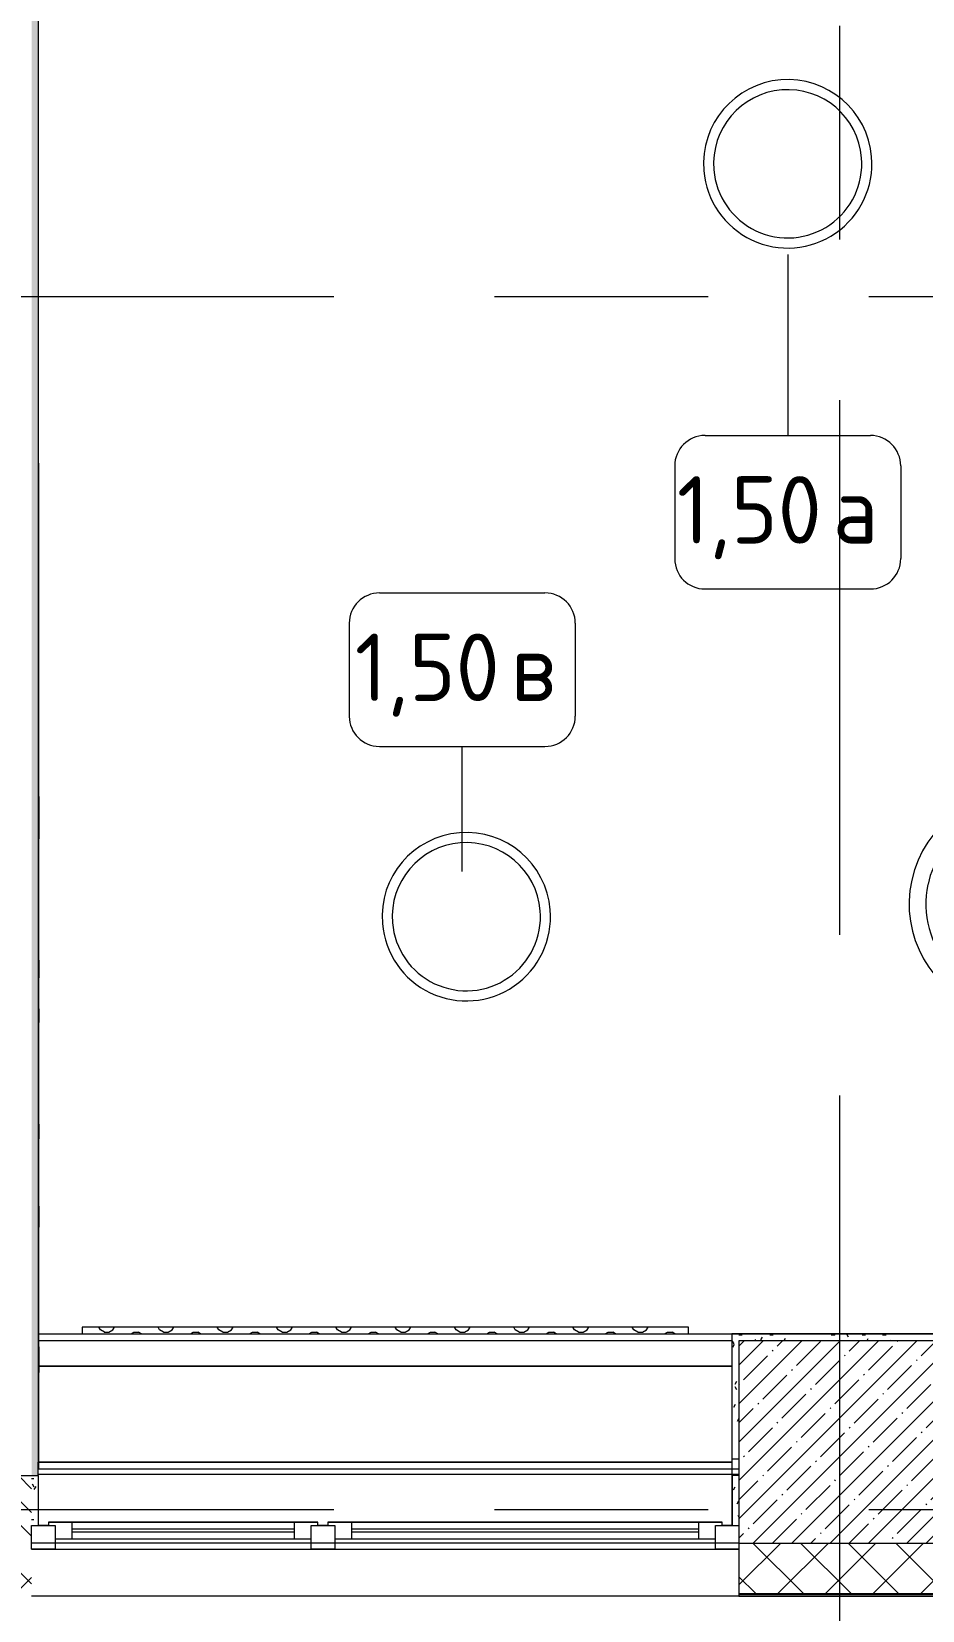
# Model space of a CAD drawing. Header units: millimetres. Extents: x -2766 to 205613, y -8553 to 29000.
# Drawn here: x 30910 to 33555, y -300 to 4386 of the extents above; entities that cross this region are included whole.
import ezdxf

# ---------------------------------------------------------------- set-up
doc = ezdxf.new("R2010")
doc.units = ezdxf.units.MM
doc.linetypes.add('Осевая', pattern=[3175, 635, -476.25, 1587.5, -476.25])
for name, color, linetype, lineweight in [('A-GLAZ', 7, 'Continuous', 9), ('A-GLAZ-1', 7, 'Continuous', 13), ('A-WALL', 7, 'Continuous', 9), ('I-FURN-IDEN', 7, 'Continuous', 9), ('I-WALL', 7, 'Continuous', 9), ('S-COLS', 7, 'Continuous', 9), ('Знаки', 7, 'Continuous', 9), ('Оси', 7, 'Continuous', 9), ('Оси-2', 7, 'Осевая', 9)]:
    doc.layers.add(name, color=color, linetype=linetype, lineweight=lineweight)
for name, color, linetype, lineweight, true_color in [('A-WALL-1', 9, 'Continuous', 9, 0x808080), ('A-WALL-FNSH-1', 9, 'Continuous', 9, 0x808080), ('I-FURN-1', 9, 'Continuous', 9, 0x808080)]:
    doc.layers.add(name, color=color, linetype=linetype, lineweight=lineweight, true_color=true_color)
doc.styles.add('GOST Common', font='GOST_Common.ttf', dxfattribs={"height": 200})
pattern_1 = [(0, (0, 0), (121.92, 30.48), [10.058, -81.382, 10.058, -81.382, -487.68]), (0, (0, 0), (121.92, 30.48), [-182.88, 10.058, -172.822, 10.058, -81.382, -213.36]), (0, (0, 0), (121.92, 30.48), [-457.2, 10.058, -50.902, 10.058, -142.342]), (120, (45.72, 15.24), (-87.356454, 90.345817), [10.058, -81.382, 10.058, -81.382, -487.68]), (120, (45.72, 15.24), (-87.356454, 90.345817), [-182.88, 10.058, -172.822, 10.058, -81.382, -213.36]), (120, (45.72, 15.24), (-87.356454, 90.345817), [-457.2, 10.058, -50.902, 10.058, -142.342]), (240, (60.96, 76.2), (-34.563546, -120.825817), [10.058, -81.382, 10.058, -81.382, -487.68]), (240, (60.96, 76.2), (-34.563546, -120.825817), [-182.88, 10.058, -172.822, 10.058, -81.382, -213.36]), (240, (60.96, 76.2), (-34.563546, -120.825817), [-457.2, 10.058, -50.902, 10.058, -142.342])]

# ---------------------------------------------------------------- blocks, each defined once
blk = doc.blocks.new('BSC_Колонна _Прямоугольная - 600х600-V18-План расстановки мебели и оборудования 2 этажа в осях 1-12')
at = {"layer": 'S-COLS'}
h = blk.add_hatch(dxfattribs=at)
h.set_pattern_fill('FP_30', color=256, style=0, pattern_type=2)
h.set_pattern_definition([(45, (-33310, -200), (-57.02463, 57.02463), []), (45, (-33252.975, -200), (-57.02463, 57.02463), [100.806, -20.161, 3.353, -16.808])])
h.paths.add_polyline_path([(-300, -300), (300, -300), (300, 300), (-300, 300), (-300, -8.4)])
for p, q in [((300, 300), (-300, 300)), ((-300, 300), (-300, -300)), ((300, -300), (300, 300)), ((-300, -300), (300, -300))]:
    blk.add_line(p, q, dxfattribs=at)
blk = doc.blocks.new('120_Окно_СКБ_2Ст - 120_Окно_СКБ_2Ст 2100х2400 _мал створка справа_-22446225-План расстановки мебели и оборудования 2 этажа в осях 1-12')
at = {"layer": 'A-GLAZ'}
for p, q in [((1050, -57), (-1050, -57)), ((-1030, -127), (-1000, -127)), ((-930, -107), (100, -107)), ((100, -117), (-930, -117)), ((170, -127), (200, -127)), ((270, -107), (930, -107)), ((930, -117), (270, -117)), ((1000, -127), (1030, -127))]:
    blk.add_line(p, q, dxfattribs=at)
at = {"layer": 'A-GLAZ-1'}
for p, q in [((-1050, -127), (-1050, -57)), ((-1050, -57), (-980, -57)), ((-980, -57), (-980, -127)), ((150, -87), (-980, -87)), ((-980, -87), (-980, -127)), ((-930, -137), (-930, -87)), ((100, -137), (100, -87)), ((150, -127), (150, -57)), ((150, -57), (220, -57)), ((150, -127), (150, -87)), ((220, -57), (220, -127)), ((980, -87), (220, -87)), ((220, -87), (220, -127)), ((270, -137), (270, -87)), ((930, -137), (930, -87)), ((980, -127), (980, -57)), ((980, -57), (1050, -57)), ((980, -127), (980, -87)), ((1050, -57), (1050, -127)), ((-980, -127), (-1050, -127)), ((-980, -127), (-1000, -127)), ((-1000, -127), (-1000, -137)), ((-1000, -137), (170, -137)), ((170, -137), (-1000, -137)), ((220, -127), (150, -127)), ((170, -127), (150, -127)), ((170, -137), (170, -127)), ((220, -127), (200, -127)), ((200, -127), (200, -137)), ((200, -137), (1000, -137)), ((1000, -137), (200, -137)), ((1050, -127), (980, -127)), ((1000, -127), (980, -127)), ((1000, -137), (1000, -127))]:
    blk.add_line(p, q, dxfattribs=at)
blk = doc.blocks.new('рекреация сидение - рекреация сидение-V137-План расстановки мебели и оборудования 2 этажа в осях 1-12')
at = {"layer": 'I-FURN-1'}
for p, q in [((560.8, -2.5), (554, -1.8)), ((554, -1.8), (560.8, -2.5)), ((560.3, -52.6), (553.5, -52)), ((553.5, -52), (560.3, -52.6))]:
    blk.add_line(p, q, dxfattribs=at)
for centre, radius, start, end in [((0.7, 671), 329.5, 321.2372, 216.9145), ((0.7, 671), 329.5, 321.2372, 216.9145), ((0.7, 671), 279.5, 33.8966, 217.3238), ((0.7, 671), 279.5, 33.8966, 217.3238), ((0.7, 671), 279.5, 320.5257, 33.7656), ((0.7, 671), 279.5, 320.5257, 33.7656), ((-526.9, 308.3), 311.3, 261.8348, 31.9527), ((-526.9, 308.3), 311.3, 261.8348, 31.9527), ((-526.9, 308.3), 361.3, 340.5037, 32.3231), ((-526.9, 308.3), 361.3, 340.5037, 32.3231), ((526.9, 308.3), 361.3, 149.2069, 222.0342), ((526.9, 308.3), 361.3, 149.2069, 222.0342), ((526.9, 308.3), 311.3, 149.8507, 274.9919), ((526.9, 308.3), 311.3, 149.8507, 274.9919), ((-526.9, 308.3), 361.3, 262.2586, 340.3787), ((-526.9, 308.3), 361.3, 262.2586, 340.3787), ((526.9, 308.3), 361.3, 222.1386, 274.2328), ((526.9, 308.3), 361.3, 222.1386, 274.2328), ((-585.4, -329), 329.5, 87.5108, 339.448), ((-585.4, -329), 329.5, 87.5108, 339.448), ((583.6, -331.2), 329.5, 200.1503, 93.9613), ((583.6, -331.2), 329.5, 200.1503, 93.9613), ((-585.4, -329), 279.5, 87.9792, 171.823), ((-585.4, -329), 279.5, 87.9792, 171.823), ((583.6, -331.2), 279.5, 199.4545, 94.7799), ((583.6, -331.2), 279.5, 199.4545, 94.7799), ((-1.3, -594.8), 363.8, 32.7722, 108.3684), ((-1.3, -594.8), 363.8, 32.7722, 108.3684), ((-1.3, -594.8), 363.8, 108.3691, 152.0227), ((-1.3, -594.8), 363.8, 108.3691, 152.0227), ((-1.3, -594.8), 313.8, 28.5725, 151.4275), ((-1.3, -594.8), 313.8, 28.5725, 151.4275), ((-585.4, -329), 279.5, 172.023, 279.9554), ((-585.4, -329), 279.5, 172.023, 279.9554), ((-1.3, -594.8), 363.8, 27.9474, 32.6625), ((-1.3, -594.8), 363.8, 27.9474, 32.6625), ((-585.4, -329), 279.5, 292.1037, 340.1105), ((-585.4, -329), 279.5, 292.1037, 340.1105), ((-585.4, -329), 279.5, 280.0793, 292.0855), ((-585.4, -329), 279.5, 280.0793, 292.0855)]:
    blk.add_arc(centre, radius, start, end, dxfattribs=at)
blk = doc.blocks.new('Съемный металлический экран с перфорацией - E1-31419150-План расстановки мебели и оборудования 2 этажа в осях 1-12')
at = {"layer": 'Знаки'}
h = blk.add_hatch(dxfattribs=at)
h.set_pattern_fill('FP_94', color=256, style=0, pattern_type=2)
h.set_pattern_definition([(180, (32841.406, 541), (6e-15, -50.8), [13.612, -74.376]), (240, (32816.006, 534.194), (43.99409, -25.4), [13.612, -74.376]), (300, (32809.2, 508.794), (43.99409, 25.4), [13.612, -74.376]), (210, (32827.79, 541), (-9e-05, -101.59984), [13.612, -87.988]), (210, (32853.19, 497.01), (-9e-05, -101.59984), [13.612, -87.988]), (330, (32841.41, 541), (87.9881, 50.79984), [13.612, -87.988]), (330, (32816.01, 497.01), (87.9881, 50.79984), [13.612, -87.988]), (270, (32809.2, 522.41), (87.988, -50.8), [13.612, -87.988]), (270, (32860, 522.41), (87.988, -50.8), [13.612, -87.988])])
h.paths.add_polyline_path([(865, 20), (0, 20), (0, 0), (1800, 0), (1800, 20), (1528.9, 20)])
for p, q in [((1800, 20), (0, 20)), ((0, 20), (0, 0)), ((0, 0), (1800, 0)), ((1800, 0), (1800, 20))]:
    blk.add_line(p, q, dxfattribs=at)
blk = doc.blocks.new('ПУФ_500 - 1_50а-V163-План расстановки мебели и оборудования 2 этажа в осях 1-12')
at = {"layer": 'I-FURN-1'}
for radius, start, end in [(250, 360, 180), (250, 0, 180), (220, 360, 180), (220, 0, 180), (250, 180, 360), (220, 180, 360), (220, 180, 360), (250, 180, 360)]:
    blk.add_arc((0, 0), radius, start, end, dxfattribs=at)
blk = doc.blocks.new('ПУФ_500 - 1_50в-V168-План расстановки мебели и оборудования 2 этажа в осях 1-12')
at = {"layer": 'I-FURN-1'}
for radius, start, end in [(250, 360, 180), (250, 0, 180), (220, 360, 180), (220, 0, 180), (250, 180, 360), (220, 180, 360), (220, 180, 360), (250, 180, 360)]:
    blk.add_arc((0, 0), radius, start, end, dxfattribs=at)
blk = doc.blocks.new('Зашивка приборов отопления23 - Зашивка приборов отопления-33321838-План расстановки мебели и оборудования 2 этажа в осях 1-12')
at = {"layer": 'A-WALL'}
for p, q in [((36620, 23400), (34540, 23400)), ((34560, 23079), (36620, 23079)), ((36620, 23079), (34560, 23079)), ((34560, 23004), (36620, 23004))]:
    blk.add_line(p, q, dxfattribs=at)
blk = doc.blocks.new('Марка_Мебель - В прямоуг_Balcon_Марка-25523697-План расстановки мебели и оборудования 2 этажа в осях 1-12')
at = {"layer": 'I-FURN-IDEN'}
for p, q in [((-2.455, 2.278), (2.455, 2.278)), ((-3.355, 1.378), (-3.355, -1.384)), ((3.355, 1.378), (3.355, -1.378)), ((-2.461, -2.278), (2.455, -2.278))]:
    blk.add_line(p, q, dxfattribs=at)
for centre, radius, start, end in [((-2.455, 1.378), 0.9, 90, 180), ((2.455, 1.378), 0.9, 0, 90), ((-2.461, -1.384), 0.893, 180, 270), ((2.455, -1.378), 0.9, 270, 0)]:
    blk.add_arc(centre, radius, start, end, dxfattribs=at)

msp = doc.modelspace()

# ---------------------------------------------------------------- hatches: boundary and pattern name
at = {"layer": 'A-WALL'}
h = msp.add_hatch(dxfattribs=at)
h.set_pattern_fill('FP_16', color=256, style=0, pattern_type=2)
h.set_pattern_definition([(135, (0, 0), (-35.35534, -35.35534), [])])
h.paths.add_polyline_path([(30667.2, -100), (30910, -100), (30910, 100), (29809.7, 100), (29809.7, -100)])
h = msp.add_hatch(dxfattribs=at)
h.set_pattern_fill('FP_12', color=256, style=0, pattern_type=2)
h.set_pattern_definition([(45, (0, 0), (-70.71068, 70.71068), []), (135, (0, 0), (-70.71068, -70.71068), [])])
h.paths.add_polyline_path([(38287.7, -250), (38287.7, -100), (37990, -100), (37990, -250)])
h.paths.add_polyline_path([(35890, -250), (35890, -100), (34770, -100), (34770, -250), (35314.5, -250)])
h.paths.add_polyline_path([(33870, -250), (33870, -100), (33010, -100), (33010, -250), (33610, -250)])
h.paths.add_polyline_path([(30910, -250), (30910, -100), (29209.7, -100), (29209.7, -250), (30667.2, -250)])
h.paths.add_polyline_path([(26351.8, -250), (26409.7, -250), (26409.7, -100), (24810, -100), (24810, -250), (26019.8, -250)])
h.paths.add_polyline_path([(22700.3, -250), (22710, -250), (22710, -100), (21610, -100), (21610, -250), (22036.4, -250)])
h.paths.add_polyline_path([(18160, -250), (18810, -250), (18810, -100), (18160, -100)])
h.paths.add_polyline_path([(17260, -250), (17260, -100), (16110, -100), (16110, -250), (16725.1, -250)])
h.paths.add_polyline_path([(13010, -250), (13010, -100), (11660, -100), (11660, -250), (12741.7, -250)])
h.paths.add_polyline_path([(6766.5, -250), (8560, -250), (8560, -100), (4630, -100), (4630, -250)])
h.paths.add_polyline_path([(3730, -250), (3730, -100), (-260, -100), (-260, -250), (3447, -250)])
at = {"layer": 'I-WALL'}
h = msp.add_hatch(dxfattribs=at)
h.set_pattern_fill('FP_87', color=256, style=0, pattern_type=2)
h.set_pattern_definition(pattern_1)
h.paths.add_polyline_path([(30910, 100), (30930, 100), (30930, 7900), (30910, 7900), (30910, 191.6)])
h = msp.add_hatch(dxfattribs=at)
h.set_pattern_fill('FP_87', color=256, style=0, pattern_type=2)
h.set_pattern_definition(pattern_1)
h.paths.add_polyline_path([(32990, 150), (33010, 150), (33010, 520), (32990, 520), (32990, 191.6)])
h = msp.add_hatch(dxfattribs=at)
h.set_pattern_fill('FP_87', color=256, style=0, pattern_type=2)
h.set_pattern_definition(pattern_1)
h.paths.add_polyline_path([(33610, 500), (33630, 500), (33630, 520), (33010, 520), (33010, 500), (33322.8, 500)])
h = msp.add_hatch(dxfattribs=at)
h.set_pattern_fill('FP_87', color=256, style=0, pattern_type=2)
h.set_pattern_definition(pattern_1)
h.paths.add_polyline_path([(30930, -48), (30930, 100), (30910, 100), (30910, -48)])
h = msp.add_hatch(dxfattribs=at)
h.set_pattern_fill('FP_87', color=256, style=0, pattern_type=2)
h.set_pattern_definition(pattern_1)
h.paths.add_polyline_path([(33010, -48), (33010, 100), (32990, 100), (32990, -48)])

# ---------------------------------------------------------------- linework, layer by layer
at = {"layer": 'A-WALL'}
for p, q in [((33010, -258), (30910, -258)), ((33010, -250), (33870, -250)), ((33010, -253), (33870, -253))]:
    msp.add_line(p, q, dxfattribs=at)
at = {"layer": 'A-WALL-1'}
for p, q in [((33630, 520), (32990, 520)), ((32990, 150), (33010, 150)), ((29809.7, 100), (30930, 100)), ((30930, 100), (30930, 140)), ((33010, 100), (32990, 100)), ((32990, 100), (32990, -48)), ((30910, -48), (30930, -48)), ((32990, -48), (33010, -48)), ((33010, -100), (33010, -250))]:
    msp.add_line(p, q, dxfattribs=at)
at = {"layer": 'A-WALL-FNSH-1'}
for p, q in [((30930, 5874.7), (30930, 140)), ((30931, 141), (30931, 5874.7)), ((30932, 3038.6), (30931, 3038.6)), ((30932, 3007.2), (30931, 3007.2)), ((30932, 2155.1), (30931, 2155.1)), ((30932, 141), (30932, 1744.5)), ((33630, 521), (32989, 521)), ((32989, 520), (32989, 141)), ((32990, 150), (32990, 520)), ((30931, 141), (30932, 141)), ((32989, 141), (32990, 141)), ((30930, 140), (30931, 140)), ((30931, 100), (30930, 100)), ((30930, 100), (30930, -48)), ((30931, -48), (30931, 100)), ((32990, 100), (32989, 100)), ((32989, 100), (32989, -48)), ((30930, -48), (30931, -48)), ((32989, -48), (32990, -48)), ((33010, -250), (33010, -258)), ((33010, -258), (33870, -258))]:
    msp.add_line(p, q, dxfattribs=at)
at = {"layer": 'I-FURN-IDEN'}
for p, q in [((33154.8, 3724.3), (33154.8, 3187.4)), ((32188.7, 1893.6), (32188.7, 2264.5))]:
    msp.add_line(p, q, dxfattribs=at)
at = {"layer": 'I-WALL'}
for p, q in [((30932, 3108.3), (30931, 3108.3)), ((30931, 3105.1), (30932, 3105.1)), ((30932, 1744.5), (30932, 3105.1)), ((30932, 2622.2), (30931, 2622.2)), ((30931, 2583.8), (30932, 2583.8)), ((30932, 2556), (30931, 2556)), ((30931, 2547.4), (30932, 2547.4)), ((30931, 2337.4), (30932, 2337.4)), ((30931, 2335.4), (30932, 2335.4)), ((30931, 2275.7), (30932, 2275.7)), ((30932, 2159.5), (30931, 2159.5)), ((30931, 2158.5), (30932, 2158.5)), ((30932, 2116.3), (30931, 2116.3)), ((30931, 1989.9), (30932, 1989.9)), ((30931, 1844.5), (30932, 1844.5)), ((30931, 1744.5), (30932, 1744.5)), ((30932, 1630.3), (30931, 1630.3)), ((30931, 1577.2), (30932, 1577.2)), ((30932, 1485.5), (30931, 1485.5)), ((30931, 1445.5), (30932, 1445.5)), ((30932, 1143.1), (30931, 1143.1)), ((30931, 1100.1), (30932, 1100.1)), ((30932, 899.7), (30931, 899.7)), ((30931, 837.3), (30932, 837.3)), ((30931, 521), (32989, 521)), ((32989, 520), (30931, 520)), ((32989, 520), (32989, 521)), ((30932, 482.6), (30931, 482.6)), ((30931, 406.3), (30932, 406.3)), ((30931, 141), (30931, 120)), ((30932, 141), (32989, 141)), ((32990, 141), (32990, 150)), ((30930, 120), (33010, 120)), ((30931, 140), (32990, 140)), ((32990, 100), (32990, 140)), ((33010, -100), (30910, -100))]:
    msp.add_line(p, q, dxfattribs=at)
at = {"layer": 'I-WALL', "flags": 128}
for points in [[(30931, 1996.5), (30931, 2002.7), (30931, 2010.6), (30931, 2019.9), (30931, 2030.4), (30931, 2041.6), (30931, 2053.2), (30931, 2064.8), (30931, 2076), (30931, 2086.5), (30931, 2095.8), (30931, 2103.6), (30931, 2109.8), (30931, 2114), (30931, 2116.1), (30931, 2116.1), (30931, 2113.9), (30931, 2109.7)], [(30931, 2109.7), (30931, 2113.9), (30931, 2116.1), (30931, 2116.1), (30931, 2114), (30931, 2109.8), (30931, 2103.6), (30931, 2095.8), (30931, 2086.5), (30931, 2076), (30931, 2064.8), (30931, 2053.2), (30931, 2041.6), (30931, 2030.4), (30931, 2019.9), (30931, 2010.6), (30931, 2002.7), (30931, 1996.5)], [(30931, 2109.7), (30931, 2103.5), (30931, 2095.6), (30931, 2086.3), (30931, 2075.9), (30931, 2064.6), (30931, 2053), (30931, 2041.4), (30931, 2030.2), (30931, 2019.7), (30931, 2010.4), (30931, 2002.6), (30931, 1996.4), (30931, 1992.2), (30931, 1990.1), (30931, 1990.1), (30931, 1992.3), (30931, 1996.5)], [(30931, 1996.5), (30931, 1992.3), (30931, 1990.1), (30931, 1990.1), (30931, 1992.2), (30931, 1996.4), (30931, 2002.6), (30931, 2010.4), (30931, 2019.7), (30931, 2030.2), (30931, 2041.4), (30931, 2053), (30931, 2064.6), (30931, 2075.9), (30931, 2086.3), (30931, 2095.6), (30931, 2103.5), (30931, 2109.7)], [(30932, 2109.7), (30932, 2113.9), (30932, 2116.1), (30932, 2116.1), (30932, 2114), (30932, 2109.8), (30932, 2103.6), (30932, 2095.8), (30932, 2086.5), (30932, 2076), (30932, 2064.8), (30932, 2053.2), (30932, 2041.6), (30932, 2030.4), (30932, 2019.9), (30932, 2010.6), (30932, 2002.7), (30932, 1996.5)], [(30932, 1996.5), (30932, 2002.7), (30932, 2010.6), (30932, 2019.9), (30932, 2030.4), (30932, 2041.6), (30932, 2053.2), (30932, 2064.8), (30932, 2076), (30932, 2086.5), (30932, 2095.8), (30932, 2103.6), (30932, 2109.8), (30932, 2114), (30932, 2116.1), (30932, 2116.1), (30932, 2113.9), (30932, 2109.7)], [(30932, 1996.5), (30932, 1992.3), (30932, 1990.1), (30932, 1990.1), (30932, 1992.2), (30932, 1996.4), (30932, 2002.6), (30932, 2010.4), (30932, 2019.7), (30932, 2030.2), (30932, 2041.4), (30932, 2053), (30932, 2064.6), (30932, 2075.9), (30932, 2086.3), (30932, 2095.6), (30932, 2103.5), (30932, 2109.7)], [(30932, 2109.7), (30932, 2103.5), (30932, 2095.6), (30932, 2086.3), (30932, 2075.9), (30932, 2064.6), (30932, 2053), (30932, 2041.4), (30932, 2030.2), (30932, 2019.7), (30932, 2010.4), (30932, 2002.6), (30932, 1996.4), (30932, 1992.2), (30932, 1990.1), (30932, 1990.1), (30932, 1992.3), (30932, 1996.5)], [(30931, 1585.2), (30931, 1588.4), (30931, 1592), (30931, 1595.9), (30931, 1599.9), (30931, 1604.1), (30931, 1608.3), (30931, 1612.3), (30931, 1616.1), (30931, 1619.7), (30931, 1622.8), (30931, 1625.5), (30931, 1627.6), (30931, 1629.1), (30931, 1630.1), (30931, 1630.3)], [(30931, 1630.3), (30931, 1629.9), (30931, 1628.9), (30931, 1627.3), (30931, 1625.1), (30931, 1622.3)], [(30931, 1622.3), (30931, 1625.1), (30931, 1627.3), (30931, 1628.9), (30931, 1629.9), (30931, 1630.3)], [(30931, 1630.3), (30931, 1630.1), (30931, 1629.1), (30931, 1627.6), (30931, 1625.5), (30931, 1622.8), (30931, 1619.7), (30931, 1616.1), (30931, 1612.3), (30931, 1608.3), (30931, 1604.1), (30931, 1599.9), (30931, 1595.9), (30931, 1592), (30931, 1588.4), (30931, 1585.2)], [(30931, 1622.3), (30931, 1619.1), (30931, 1615.5), (30931, 1611.6), (30931, 1607.6), (30931, 1603.4), (30931, 1599.3), (30931, 1595.2), (30931, 1591.4), (30931, 1587.9), (30931, 1584.7), (30931, 1582.1), (30931, 1579.9), (30931, 1578.4), (30931, 1577.5), (30931, 1577.2)], [(30931, 1577.2), (30931, 1577.5), (30931, 1578.4), (30931, 1579.9), (30931, 1582.1), (30931, 1584.7), (30931, 1587.9), (30931, 1591.4), (30931, 1595.2), (30931, 1599.3), (30931, 1603.4), (30931, 1607.6), (30931, 1611.6), (30931, 1615.5), (30931, 1619.1), (30931, 1622.3)], [(30932, 1622.3), (30932, 1625.1), (30932, 1627.3), (30932, 1628.9), (30932, 1629.9), (30932, 1630.3)], [(30932, 1630.3), (30932, 1630.1), (30932, 1629.1), (30932, 1627.6), (30932, 1625.5), (30932, 1622.8), (30932, 1619.7), (30932, 1616.1), (30932, 1612.3), (30932, 1608.3), (30932, 1604.1), (30932, 1599.9), (30932, 1595.9), (30932, 1592), (30932, 1588.4), (30932, 1585.2)], [(30932, 1585.2), (30932, 1588.4), (30932, 1592), (30932, 1595.9), (30932, 1599.9), (30932, 1604.1), (30932, 1608.3), (30932, 1612.3), (30932, 1616.1), (30932, 1619.7), (30932, 1622.8), (30932, 1625.5), (30932, 1627.6), (30932, 1629.1), (30932, 1630.1), (30932, 1630.3)], [(30932, 1630.3), (30932, 1629.9), (30932, 1628.9), (30932, 1627.3), (30932, 1625.1), (30932, 1622.3)], [(30932, 1577.2), (30932, 1577.5), (30932, 1578.4), (30932, 1579.9), (30932, 1582.1), (30932, 1584.7), (30932, 1587.9), (30932, 1591.4), (30932, 1595.2), (30932, 1599.3), (30932, 1603.4), (30932, 1607.6), (30932, 1611.6), (30932, 1615.5), (30932, 1619.1), (30932, 1622.3)], [(30932, 1622.3), (30932, 1619.1), (30932, 1615.5), (30932, 1611.6), (30932, 1607.6), (30932, 1603.4), (30932, 1599.3), (30932, 1595.2), (30932, 1591.4), (30932, 1587.9), (30932, 1584.7), (30932, 1582.1), (30932, 1579.9), (30932, 1578.4), (30932, 1577.5), (30932, 1577.2)], [(30931, 1577.2), (30931, 1577.6), (30931, 1578.6), (30931, 1580.3), (30931, 1582.5), (30931, 1585.2)], [(30931, 1585.2), (30931, 1582.5), (30931, 1580.3), (30931, 1578.6), (30931, 1577.6), (30931, 1577.2)], [(30932, 1585.2), (30932, 1582.5), (30932, 1580.3), (30932, 1578.6), (30932, 1577.6), (30932, 1577.2)], [(30932, 1577.2), (30932, 1577.6), (30932, 1578.6), (30932, 1580.3), (30932, 1582.5), (30932, 1585.2)], [(30931, 1465.5), (30931, 1468.6), (30931, 1471.7), (30931, 1474.6), (30931, 1477.3), (30931, 1479.6), (30931, 1481.7), (30931, 1483.3), (30931, 1484.5), (30931, 1485.3), (30931, 1485.5), (30931, 1485.3), (30931, 1484.5), (30931, 1483.3), (30931, 1481.7), (30931, 1479.6), (30931, 1477.3), (30931, 1474.6), (30931, 1471.7), (30931, 1468.6), (30931, 1465.5)], [(30931, 1465.5), (30931, 1468.6), (30931, 1471.7), (30931, 1474.6), (30931, 1477.3), (30931, 1479.6), (30931, 1481.7), (30931, 1483.3), (30931, 1484.5), (30931, 1485.3), (30931, 1485.5), (30931, 1485.3), (30931, 1484.5), (30931, 1483.3), (30931, 1481.7), (30931, 1479.6), (30931, 1477.3), (30931, 1474.6), (30931, 1471.7), (30931, 1468.6), (30931, 1465.5)], [(30931, 1465.5), (30931, 1462.4), (30931, 1459.3), (30931, 1456.4), (30931, 1453.8), (30931, 1451.4), (30931, 1449.3), (30931, 1447.7), (30931, 1446.5), (30931, 1445.8), (30931, 1445.5), (30931, 1445.8), (30931, 1446.5), (30931, 1447.7), (30931, 1449.3), (30931, 1451.4), (30931, 1453.8), (30931, 1456.4), (30931, 1459.3), (30931, 1462.4), (30931, 1465.5)], [(30931, 1465.5), (30931, 1462.4), (30931, 1459.3), (30931, 1456.4), (30931, 1453.8), (30931, 1451.4), (30931, 1449.3), (30931, 1447.7), (30931, 1446.5), (30931, 1445.8), (30931, 1445.5), (30931, 1445.8), (30931, 1446.5), (30931, 1447.7), (30931, 1449.3), (30931, 1451.4), (30931, 1453.8), (30931, 1456.4), (30931, 1459.3), (30931, 1462.4), (30931, 1465.5)], [(30932, 1465.5), (30932, 1468.6), (30932, 1471.7), (30932, 1474.6), (30932, 1477.3), (30932, 1479.6), (30932, 1481.7), (30932, 1483.3), (30932, 1484.5), (30932, 1485.3), (30932, 1485.5), (30932, 1485.3), (30932, 1484.5), (30932, 1483.3), (30932, 1481.7), (30932, 1479.6), (30932, 1477.3), (30932, 1474.6), (30932, 1471.7), (30932, 1468.6), (30932, 1465.5)], [(30932, 1465.5), (30932, 1468.6), (30932, 1471.7), (30932, 1474.6), (30932, 1477.3), (30932, 1479.6), (30932, 1481.7), (30932, 1483.3), (30932, 1484.5), (30932, 1485.3), (30932, 1485.5), (30932, 1485.3), (30932, 1484.5), (30932, 1483.3), (30932, 1481.7), (30932, 1479.6), (30932, 1477.3), (30932, 1474.6), (30932, 1471.7), (30932, 1468.6), (30932, 1465.5)], [(30932, 1465.5), (30932, 1462.4), (30932, 1459.3), (30932, 1456.4), (30932, 1453.8), (30932, 1451.4), (30932, 1449.3), (30932, 1447.7), (30932, 1446.5), (30932, 1445.8), (30932, 1445.5), (30932, 1445.8), (30932, 1446.5), (30932, 1447.7), (30932, 1449.3), (30932, 1451.4), (30932, 1453.8), (30932, 1456.4), (30932, 1459.3), (30932, 1462.4), (30932, 1465.5)], [(30932, 1465.5), (30932, 1462.4), (30932, 1459.3), (30932, 1456.4), (30932, 1453.8), (30932, 1451.4), (30932, 1449.3), (30932, 1447.7), (30932, 1446.5), (30932, 1445.8), (30932, 1445.5), (30932, 1445.8), (30932, 1446.5), (30932, 1447.7), (30932, 1449.3), (30932, 1451.4), (30932, 1453.8), (30932, 1456.4), (30932, 1459.3), (30932, 1462.4), (30932, 1465.5)], [(30931, 1130), (30931, 1133), (30931, 1135.7), (30931, 1138), (30931, 1140), (30931, 1141.5), (30931, 1142.5), (30931, 1143.1), (30931, 1143), (30931, 1142.5), (30931, 1141.4), (30931, 1139.9), (30931, 1137.9), (30931, 1135.5), (30931, 1132.7), (30931, 1129.7), (30931, 1126.5), (30931, 1123.2), (30931, 1119.8), (30931, 1116.5), (30931, 1113.3)], [(30931, 1113.3), (30931, 1116.5), (30931, 1119.8), (30931, 1123.2), (30931, 1126.5), (30931, 1129.7), (30931, 1132.7), (30931, 1135.5), (30931, 1137.9), (30931, 1139.9), (30931, 1141.4), (30931, 1142.5), (30931, 1143), (30931, 1143.1), (30931, 1142.5), (30931, 1141.5), (30931, 1140), (30931, 1138), (30931, 1135.7), (30931, 1133), (30931, 1130)], [(30931, 1113.3), (30931, 1110.3), (30931, 1107.6), (30931, 1105.2), (30931, 1103.2), (30931, 1101.7), (30931, 1100.7), (30931, 1100.2), (30931, 1100.2), (30931, 1100.7), (30931, 1101.8), (30931, 1103.4), (30931, 1105.4), (30931, 1107.8), (30931, 1110.5), (30931, 1113.5), (30931, 1116.7), (30931, 1120.1), (30931, 1123.4), (30931, 1126.8), (30931, 1130)], [(30931, 1130), (30931, 1126.8), (30931, 1123.4), (30931, 1120.1), (30931, 1116.7), (30931, 1113.5), (30931, 1110.5), (30931, 1107.8), (30931, 1105.4), (30931, 1103.4), (30931, 1101.8), (30931, 1100.7), (30931, 1100.2), (30931, 1100.2), (30931, 1100.7), (30931, 1101.7), (30931, 1103.2), (30931, 1105.2), (30931, 1107.6), (30931, 1110.3), (30931, 1113.3)], [(30932, 1113.3), (30932, 1116.5), (30932, 1119.8), (30932, 1123.2), (30932, 1126.5), (30932, 1129.7), (30932, 1132.7), (30932, 1135.5), (30932, 1137.9), (30932, 1139.9), (30932, 1141.4), (30932, 1142.5), (30932, 1143), (30932, 1143.1), (30932, 1142.5), (30932, 1141.5), (30932, 1140), (30932, 1138), (30932, 1135.7), (30932, 1133), (30932, 1130)], [(30932, 1130), (30932, 1133), (30932, 1135.7), (30932, 1138), (30932, 1140), (30932, 1141.5), (30932, 1142.5), (30932, 1143.1), (30932, 1143), (30932, 1142.5), (30932, 1141.4), (30932, 1139.9), (30932, 1137.9), (30932, 1135.5), (30932, 1132.7), (30932, 1129.7), (30932, 1126.5), (30932, 1123.2), (30932, 1119.8), (30932, 1116.5), (30932, 1113.3)], [(30932, 1130), (30932, 1126.8), (30932, 1123.4), (30932, 1120.1), (30932, 1116.7), (30932, 1113.5), (30932, 1110.5), (30932, 1107.8), (30932, 1105.4), (30932, 1103.4), (30932, 1101.8), (30932, 1100.7), (30932, 1100.2), (30932, 1100.2), (30932, 1100.7), (30932, 1101.7), (30932, 1103.2), (30932, 1105.2), (30932, 1107.6), (30932, 1110.3), (30932, 1113.3)], [(30932, 1113.3), (30932, 1110.3), (30932, 1107.6), (30932, 1105.2), (30932, 1103.2), (30932, 1101.7), (30932, 1100.7), (30932, 1100.2), (30932, 1100.2), (30932, 1100.7), (30932, 1101.8), (30932, 1103.4), (30932, 1105.4), (30932, 1107.8), (30932, 1110.5), (30932, 1113.5), (30932, 1116.7), (30932, 1120.1), (30932, 1123.4), (30932, 1126.8), (30932, 1130)], [(30931, 843.1), (30931, 846.3), (30931, 850), (30931, 854.1), (30931, 858.6), (30931, 863.4), (30931, 868.3), (30931, 873.1), (30931, 877.9), (30931, 882.4), (30931, 886.6), (30931, 890.4), (30931, 893.6), (30931, 896.2), (30931, 898.1), (30931, 899.2), (30931, 899.7)], [(30931, 899.7), (30931, 899.3), (30931, 898.2), (30931, 896.4), (30931, 893.9)], [(30931, 893.9), (30931, 896.4), (30931, 898.2), (30931, 899.3), (30931, 899.7)], [(30931, 899.7), (30931, 899.2), (30931, 898.1), (30931, 896.2), (30931, 893.6), (30931, 890.4), (30931, 886.6), (30931, 882.4), (30931, 877.9), (30931, 873.1), (30931, 868.3), (30931, 863.4), (30931, 858.6), (30931, 854.1), (30931, 850), (30931, 846.3), (30931, 843.1)], [(30931, 893.9), (30931, 890.7), (30931, 887), (30931, 882.9), (30931, 878.4), (30931, 873.6), (30931, 868.7), (30931, 863.9), (30931, 859.1), (30931, 854.6), (30931, 850.4), (30931, 846.6), (30931, 843.4), (30931, 840.8), (30931, 838.9), (30931, 837.8), (30931, 837.3)], [(30931, 837.3), (30931, 837.8), (30931, 838.9), (30931, 840.8), (30931, 843.4), (30931, 846.6), (30931, 850.4), (30931, 854.6), (30931, 859.1), (30931, 863.9), (30931, 868.7), (30931, 873.6), (30931, 878.4), (30931, 882.9), (30931, 887), (30931, 890.7), (30931, 893.9)], [(30932, 893.9), (30932, 896.4), (30932, 898.2), (30932, 899.3), (30932, 899.7)], [(30932, 899.7), (30932, 899.2), (30932, 898.1), (30932, 896.2), (30932, 893.6), (30932, 890.4), (30932, 886.6), (30932, 882.4), (30932, 877.9), (30932, 873.1), (30932, 868.3), (30932, 863.4), (30932, 858.6), (30932, 854.1), (30932, 850), (30932, 846.3), (30932, 843.1)], [(30932, 843.1), (30932, 846.3), (30932, 850), (30932, 854.1), (30932, 858.6), (30932, 863.4), (30932, 868.3), (30932, 873.1), (30932, 877.9), (30932, 882.4), (30932, 886.6), (30932, 890.4), (30932, 893.6), (30932, 896.2), (30932, 898.1), (30932, 899.2), (30932, 899.7)], [(30932, 899.7), (30932, 899.3), (30932, 898.2), (30932, 896.4), (30932, 893.9)], [(30932, 837.3), (30932, 837.8), (30932, 838.9), (30932, 840.8), (30932, 843.4), (30932, 846.6), (30932, 850.4), (30932, 854.6), (30932, 859.1), (30932, 863.9), (30932, 868.7), (30932, 873.6), (30932, 878.4), (30932, 882.9), (30932, 887), (30932, 890.7), (30932, 893.9)], [(30932, 893.9), (30932, 890.7), (30932, 887), (30932, 882.9), (30932, 878.4), (30932, 873.6), (30932, 868.7), (30932, 863.9), (30932, 859.1), (30932, 854.6), (30932, 850.4), (30932, 846.6), (30932, 843.4), (30932, 840.8), (30932, 838.9), (30932, 837.8), (30932, 837.3)], [(30931, 837.3), (30931, 837.7), (30931, 838.8), (30931, 840.6), (30931, 843.1)], [(30931, 843.1), (30931, 840.6), (30931, 838.8), (30931, 837.7), (30931, 837.3)], [(30932, 843.1), (30932, 840.6), (30932, 838.8), (30932, 837.7), (30932, 837.3)], [(30932, 837.3), (30932, 837.7), (30932, 838.8), (30932, 840.6), (30932, 843.1)], [(30931, 410), (30931, 413), (30931, 416.8), (30931, 421.2), (30931, 426.2), (30931, 431.7), (30931, 437.5), (30931, 443.4), (30931, 449.4), (30931, 455.3), (30931, 460.8), (30931, 466), (30931, 470.7), (30931, 474.7), (30931, 477.9), (30931, 480.4), (30931, 481.9), (30931, 482.6), (30931, 482.3), (30931, 481), (30931, 478.9)], [(30931, 478.9), (30931, 481), (30931, 482.3), (30931, 482.6), (30931, 481.9), (30931, 480.4), (30931, 477.9), (30931, 474.7), (30931, 470.7), (30931, 466), (30931, 460.8), (30931, 455.3), (30931, 449.4), (30931, 443.4), (30931, 437.5), (30931, 431.7), (30931, 426.2), (30931, 421.2), (30931, 416.8), (30931, 413), (30931, 410)], [(30931, 478.9), (30931, 475.9), (30931, 472.1), (30931, 467.7), (30931, 462.7), (30931, 457.2), (30931, 451.4), (30931, 445.5), (30931, 439.5), (30931, 433.7), (30931, 428.1), (30931, 422.9), (30931, 418.2), (30931, 414.2), (30931, 411), (30931, 408.5), (30931, 407), (30931, 406.4), (30931, 406.7), (30931, 407.9), (30931, 410)], [(30931, 410), (30931, 407.9), (30931, 406.7), (30931, 406.4), (30931, 407), (30931, 408.5), (30931, 411), (30931, 414.2), (30931, 418.2), (30931, 422.9), (30931, 428.1), (30931, 433.7), (30931, 439.5), (30931, 445.5), (30931, 451.4), (30931, 457.2), (30931, 462.7), (30931, 467.7), (30931, 472.1), (30931, 475.9), (30931, 478.9)], [(30932, 478.9), (30932, 481), (30932, 482.3), (30932, 482.6), (30932, 481.9), (30932, 480.4), (30932, 477.9), (30932, 474.7), (30932, 470.7), (30932, 466), (30932, 460.8), (30932, 455.3), (30932, 449.4), (30932, 443.4), (30932, 437.5), (30932, 431.7), (30932, 426.2), (30932, 421.2), (30932, 416.8), (30932, 413), (30932, 410)], [(30932, 410), (30932, 413), (30932, 416.8), (30932, 421.2), (30932, 426.2), (30932, 431.7), (30932, 437.5), (30932, 443.4), (30932, 449.4), (30932, 455.3), (30932, 460.8), (30932, 466), (30932, 470.7), (30932, 474.7), (30932, 477.9), (30932, 480.4), (30932, 481.9), (30932, 482.6), (30932, 482.3), (30932, 481), (30932, 478.9)], [(30932, 410), (30932, 407.9), (30932, 406.7), (30932, 406.4), (30932, 407), (30932, 408.5), (30932, 411), (30932, 414.2), (30932, 418.2), (30932, 422.9), (30932, 428.1), (30932, 433.7), (30932, 439.5), (30932, 445.5), (30932, 451.4), (30932, 457.2), (30932, 462.7), (30932, 467.7), (30932, 472.1), (30932, 475.9), (30932, 478.9)], [(30932, 478.9), (30932, 475.9), (30932, 472.1), (30932, 467.7), (30932, 462.7), (30932, 457.2), (30932, 451.4), (30932, 445.5), (30932, 439.5), (30932, 433.7), (30932, 428.1), (30932, 422.9), (30932, 418.2), (30932, 414.2), (30932, 411), (30932, 408.5), (30932, 407), (30932, 406.4), (30932, 406.7), (30932, 407.9), (30932, 410)]]:
    msp.add_lwpolyline(points, dxfattribs=at)
at = {"layer": 'Оси'}
msp.add_line((33310, -1906.3), (33310, 593.7), dxfattribs=at)
at = {"layer": 'Оси-2'}
for p, q in [((33310, 593.7), (33310, 24898.1)), ((534, 3600), (35990, 3600)), ((534, 0), (35990, 0))]:
    msp.add_line(p, q, dxfattribs=at)

# ---------------------------------------------------------------- block references
at = {"layer": 'A-GLAZ', "rotation": 180}
msp.add_blockref('120_Окно_СКБ_2Ст - 120_Окно_СКБ_2Ст 2100х2400 _мал створка справа_-22446225-План расстановки мебели и оборудования 2 этажа в осях 1-12', (31960, -175), dxfattribs=at)
at = {"layer": 'A-WALL', "rotation": 180}
msp.add_blockref('Зашивка приборов отопления23 - Зашивка приборов отопления-33321838-План расстановки мебели и оборудования 2 этажа в осях 1-12', (67550, 23504), dxfattribs=at)
at = {"layer": 'I-FURN-1'}
for name, p, rotation in [('ПУФ_500 - 1_50а-V163-План расстановки мебели и оборудования 2 этажа в осях 1-12', (33154.8, 3993.8), 184.6613193387897), ('рекреация сидение - рекреация сидение-V137-План расстановки мебели и оборудования 2 этажа в осях 1-12', (34451.3, 2084.8), 356.0638969180117), ('ПУФ_500 - 1_50в-V168-План расстановки мебели и оборудования 2 этажа в осях 1-12', (32200.7, 1759.1), 184.6613193387897)]:
    msp.add_blockref(name, p, dxfattribs=dict(at, rotation=rotation))
at = {"layer": 'I-FURN-IDEN', "xscale": 99.99999999999993, "yscale": 99.99999999999993, "zscale": 99.99999999999993}
for p in [(33154.8, 2959.6), (32188.7, 2492.2)]:
    msp.add_blockref('Марка_Мебель - В прямоуг_Balcon_Марка-25523697-План расстановки мебели и оборудования 2 этажа в осях 1-12', p, dxfattribs=at)
at = {"layer": 'S-COLS'}
msp.add_blockref('BSC_Колонна _Прямоугольная - 600х600-V18-План расстановки мебели и оборудования 2 этажа в осях 1-12', (33310, 200), dxfattribs=at)
at = {"layer": 'Знаки', "rotation": 180}
msp.add_blockref('Съемный металлический экран с перфорацией - E1-31419150-План расстановки мебели и оборудования 2 этажа в осях 1-12', (32860, 541), dxfattribs=at)

# ---------------------------------------------------------------- texts
at = {"layer": 'I-FURN-IDEN', "char_height": 200, "attachment_point": 1, "style": 'GOST Common'}
for s, insert, width in [('1,50', (32825.8, 3066.7), 561.181), ('\\fGOST Common|b0|i0|c204|p34|;а', (33288.9, 3066.7), 200.422), ('1,50', (31869.7, 2599.3), 561.181), ('\\fGOST Common|b0|i0|c204|p34|;в', (32332.7, 2599.3), 176.371)]:
    msp.add_mtext(s, dxfattribs=dict(at, insert=insert, width=width))

doc.saveas('drawing.dxf')
